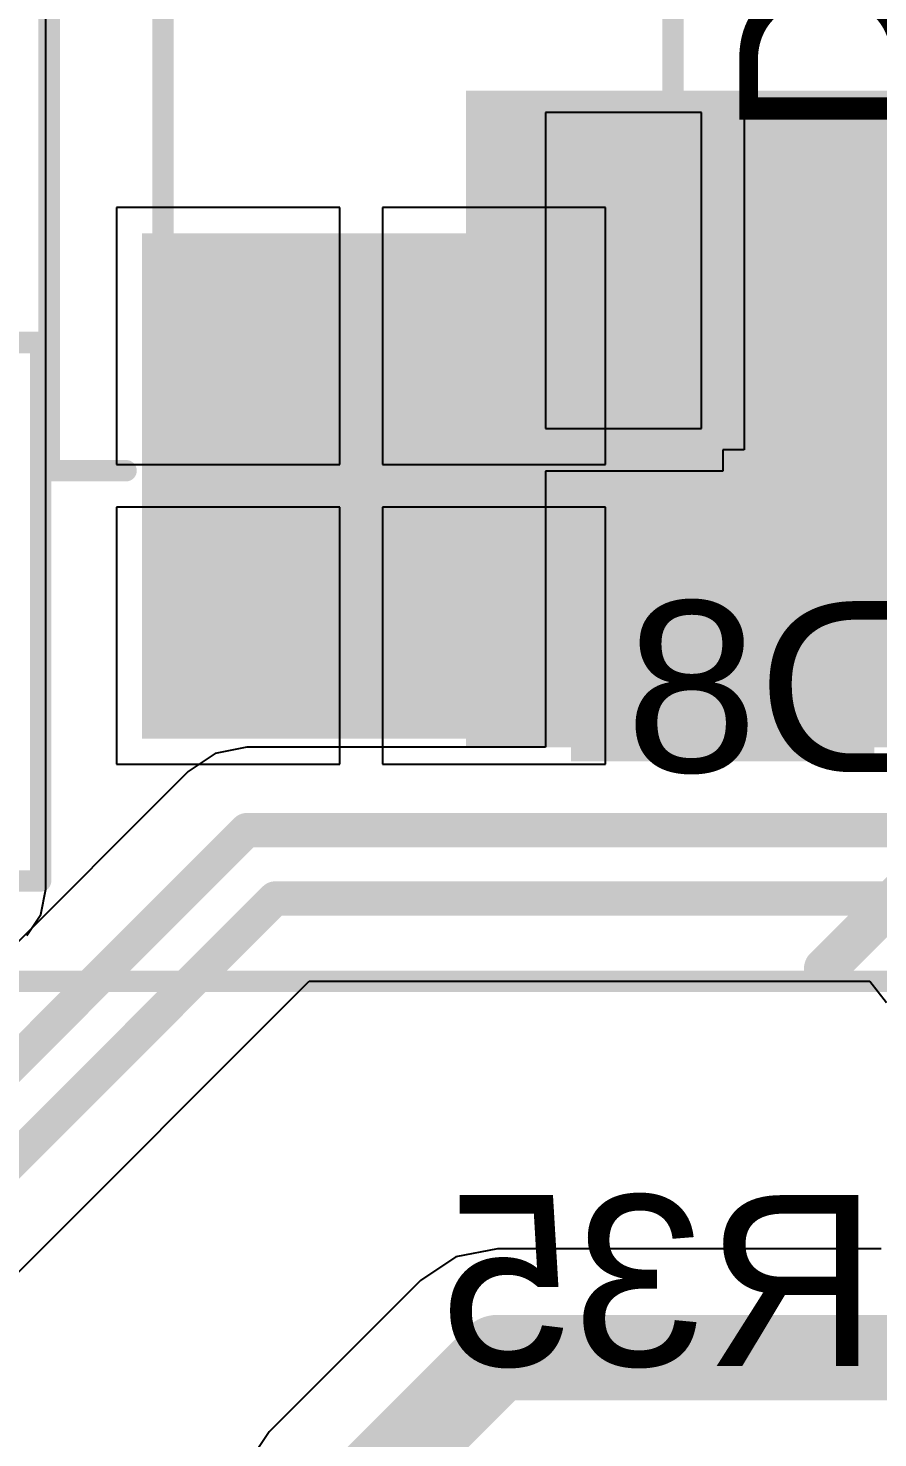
# Model space of a CAD drawing. Header units: inches. Extents: x -21 to 276, y -5 to 220.
# Drawn here: x 26.61 to 31.66, y 5.02 to 13.4 of the extents above; entities that cross this region are included whole.
import ezdxf

# ---------------------------------------------------------------- set-up
doc = ezdxf.new("R2010")
doc.units = ezdxf.units.IN
for name, color, linetype in [('Bottom Layer', 5, 'Continuous'), ('Bottom Overlay', 54, 'Continuous'), ('Bottom Paste', 16, 'Continuous'), ('Bottom Solder', 6, 'Continuous'), ('Top Layer', 1, 'Continuous'), ('Top Overlay', 2, 'Continuous'), ('Top Paste', 8, 'Continuous'), ('Top Solder', 216, 'Continuous')]:
    doc.layers.add(name, color=color, linetype=linetype)
doc.styles.add('Arial', font='', dxfattribs={"height": 0.2})
doc.styles.get('Arial').set_extended_font_data('Arial')

# ---------------------------------------------------------------- blocks, each defined once
blk = doc.blocks.new('DB128L_5_08_3P_BK_S_139')
at = {"layer": 'Top Overlay'}
blk.add_lwpolyline([(-7.6708, 5.1308, 0.127, 0.127, 0), (7.6708, 5.1308, 0.127, 0.127, 0)], format="xyseb", dxfattribs=at)
blk = doc.blocks.new('B72210S0300K101_195')
at = {"layer": 'Top Overlay'}
for points in [[(-5.7912, 1.6002, 0.127, 0.127, 0), (-5.7912, -1.6002, 0.127, 0.127, 0)], [(-4.4704, 1.6002, 0.127, 0.127, 0), (-5.7912, 1.6002, 0.127, 0.127, 0)], [(3.0226, -1.6002, 0.127, 0.127, 0), (-5.7912, -1.6002, 0.127, 0.127, 0)]]:
    blk.add_lwpolyline(points, format="xyseb", dxfattribs=at)
for points in [[(-5.82295, 1.6002, 0.0635, 0.0635, 1), (-5.75945, 1.6002, 0.0635, 0.0635, 1)], [(-5.82295, 1.6002, 0.0635, 0.0635, 1), (-5.75945, 1.6002, 0.0635, 0.0635, 1)], [(-5.82295, -1.6002, 0.0635, 0.0635, 1), (-5.75945, -1.6002, 0.0635, 0.0635, 1)], [(-5.82295, -1.6002, 0.0635, 0.0635, 1), (-5.75945, -1.6002, 0.0635, 0.0635, 1)]]:
    blk.add_lwpolyline(points, format="xyseb", close=True, dxfattribs=at)
blk = doc.blocks.new('SMB__B_208')
at = {"layer": 'Bottom Layer'}
blk.add_hatch(color=5, dxfattribs=at).paths.add_polyline_path([(-0.9, 1.2), (-0.9, -1.2), (-3.7, -1.2), (-3.7, 1.2)])
at = {"layer": 'Bottom Paste'}
blk.add_hatch(color=16, dxfattribs=at).paths.add_polyline_path([(-0.9, 1.2), (-0.9, -1.2), (-3.7, -1.2), (-3.7, 1.2)])
at = {"layer": 'Bottom Solder'}
blk.add_hatch(color=6, dxfattribs=at).paths.add_polyline_path([(-0.7984, 1.3016), (-0.7984, -1.3016), (-3.8016, -1.3016), (-3.8016, 1.3016)])
at = {"layer": 'Bottom Overlay'}
for points in [[(-2.2098, 1.8542, 0.127, 0.127, 0), (2.5908, 1.8542, 0.127, 0.127, 0)], [(-2.2098, 1.8542, 0.127, 0.127, 0), (-2.2098, 1.397, 0.127, 0.127, 0)], [(-2.2098, -1.397, 0.127, 0.127, 0), (-2.2098, -1.8542, 0.127, 0.127, 0)], [(-2.2098, -1.8542, 0.127, 0.127, 0), (2.5908, -1.8542, 0.127, 0.127, 0)]]:
    blk.add_lwpolyline(points, format="xyseb", dxfattribs=at)
for points in [[(-2.2416, 1.8542, 0.0635, 0.0635, 1), (-2.178, 1.8542, 0.0635, 0.0635, 1)], [(-2.2416, 1.8542, 0.0635, 0.0635, 1), (-2.178, 1.8542, 0.0635, 0.0635, 1)], [(-2.2416, 1.397, 0.0635, 0.0635, 1), (-2.178, 1.397, 0.0635, 0.0635, 1)], [(-2.2416, -1.397, 0.0635, 0.0635, 1), (-2.178, -1.397, 0.0635, 0.0635, 1)], [(-2.2416, -1.8542, 0.0635, 0.0635, 1), (-2.178, -1.8542, 0.0635, 0.0635, 1)], [(-2.2416, -1.8542, 0.0635, 0.0635, 1), (-2.178, -1.8542, 0.0635, 0.0635, 1)]]:
    blk.add_lwpolyline(points, format="xyseb", close=True, dxfattribs=at)
blk = doc.blocks.new('RVT1H680M0607_217')
at = {"layer": 'Top Layer'}
blk.add_hatch(color=1, dxfattribs=at).paths.add_polyline_path([(0.95, 0.8), (4.45, 0.8), (4.45, -0.8), (0.95, -0.8)])
at = {"layer": 'Top Paste'}
blk.add_hatch(color=8, dxfattribs=at).paths.add_polyline_path([(0.95, 0.8), (4.45, 0.8), (4.45, -0.8), (0.95, -0.8)])
at = {"layer": 'Top Solder'}
blk.add_hatch(color=216, dxfattribs=at).paths.add_polyline_path([(0.8484, 0.9016), (4.5516, 0.9016), (4.5516, -0.9016), (0.8484, -0.9016)])
at = {"layer": 'Top Overlay'}
for points in [[(3.3452, -3.3274, 0.127, 0.127, 0), (3.3452, -1.1684, 0.127, 0.127, 0)], [(3.3452, -3.3274, 0.127, 0.127, 0), (-1.811, -3.3274, 0.127, 0.127, 0)]]:
    blk.add_lwpolyline(points, format="xyseb", dxfattribs=at)
for points in [[(3.3135, -1.1684, 0.0635, 0.0635, 1), (3.377, -1.1684, 0.0635, 0.0635, 1)], [(3.3135, -3.3274, 0.0635, 0.0635, 1), (3.377, -3.3274, 0.0635, 0.0635, 1)], [(3.3135, -3.3274, 0.0635, 0.0635, 1), (3.377, -3.3274, 0.0635, 0.0635, 1)]]:
    blk.add_lwpolyline(points, format="xyseb", close=True, dxfattribs=at)

msp = doc.modelspace()

# ---------------------------------------------------------------- hatches: boundary and pattern name
at = {"layer": 'Top Layer'}
msp.add_hatch(color=1, dxfattribs=at).paths.add_polyline_path([(29.21, 9.1281), (33.6424, 9.1281), (33.6424, 13.0302), (29.21, 13.0302)])

# ---------------------------------------------------------------- linework, layer by layer
at = {"layer": 'Bottom Layer'}
for p, q in [((26.713, 8.2839), (26.713, 13.4945)), ((28.46, 12.3358), (27.133, 12.3358)), ((27.133, 12.3358), (27.133, 10.8088)), ((28.46, 10.8088), (28.46, 12.3358)), ((30.041, 12.3358), (28.714, 12.3358)), ((28.714, 12.3358), (28.714, 10.8088)), ((30.041, 10.8088), (30.041, 12.3358)), ((27.133, 10.8088), (28.46, 10.8088)), ((28.714, 10.8088), (30.041, 10.8088)), ((28.46, 10.5548), (27.133, 10.5548)), ((27.133, 10.5548), (27.133, 9.0278)), ((28.46, 9.0278), (28.46, 10.5548)), ((30.041, 10.5548), (28.714, 10.5548)), ((28.714, 10.5548), (28.714, 9.0278)), ((30.041, 9.0278), (30.041, 10.5548)), ((27.133, 9.0278), (28.46, 9.0278)), ((28.714, 9.0278), (30.041, 9.0278)), ((26.6835, 8.1352), (26.713, 8.2839)), ((26.5993, 8.0092), (26.6835, 8.1352)), ((29.3975, 6.1479), (29.1497, 6.0987)), ((31.6795, 6.1479), (29.3975, 6.1479)), ((29.1497, 6.0987), (28.9397, 5.9583)), ((28.9397, 5.9583), (28.04, 5.0586)), ((28.04, 5.0586), (27.8996, 4.8486))]:
    msp.add_line(p, q, dxfattribs=at)
for points in [[(28.4978, 4.6008, 0.508, 0.508, 0), (29.3975, 5.5005, 0.508, 0.508, 0)], [(29.3975, 5.5005, 0.508, 0.508, 0), (32.378, 5.5005, 0.508, 0.508, 0)]]:
    msp.add_lwpolyline(points, format="xyseb", dxfattribs=at)
msp.add_lwpolyline([(29.2705, 5.5005, 0.254, 0.254, 1), (29.5245, 5.5005, 0.254, 0.254, 1)], format="xyseb", close=True, dxfattribs=at)
msp.add_lwpolyline([(29.2705, 5.5005, 0.254, 0.254, 1), (29.5245, 5.5005, 0.254, 0.254, 1)], format="xyseb", close=True, dxfattribs=at)
at = {"layer": 'Top Layer'}
for p, q in [((30.6106, 12.9), (29.6836, 12.9)), ((29.6836, 12.9), (29.6836, 11.023)), ((30.6106, 11.023), (30.6106, 12.9)), ((31.7916, 12.9), (30.8646, 12.9)), ((30.8646, 12.9), (30.8646, 10.896)), ((29.6836, 11.023), (30.6106, 11.023)), ((30.8646, 10.896), (30.7376, 10.896)), ((30.7376, 10.896), (30.7376, 10.769)), ((30.7376, 10.769), (29.6836, 10.769)), ((29.6836, 10.769), (29.6836, 9.1281)), ((27.7188, 9.0906), (27.5592, 8.9839)), ((27.9071, 9.1281), (27.7188, 9.0906)), ((29.6836, 9.1281), (27.9071, 9.1281)), ((27.5592, 8.9839), (25.7942, 7.219)), ((26.5143, 5.9726), (28.2792, 7.7375)), ((28.2792, 7.7375), (31.6124, 7.7375)), ((31.6124, 7.7375), (31.7099, 7.6105))]:
    msp.add_line(p, q, dxfattribs=at)
for points in [[(25.9981, 6.727, 0.2032, 0.2032, 0), (27.9071, 8.636, 0.2032, 0.2032, 0)], [(27.9071, 8.636, 0.2032, 0.2032, 0), (58.3079, 8.636, 0.2032, 0.2032, 0)], [(26.1664, 6.3206, 0.2032, 0.2032, 0), (28.0754, 8.2296, 0.2032, 0.2032, 0)], [(28.0754, 8.2296, 0.2032, 0.2032, 0), (58.4762, 8.2296, 0.2032, 0.2032, 0)]]:
    msp.add_lwpolyline(points, format="xyseb", dxfattribs=at)
for points in [[(27.8563, 8.636, 0.1016, 0.1016, 1), (27.9579, 8.636, 0.1016, 0.1016, 1)], [(27.8563, 8.636, 0.1016, 0.1016, 1), (27.9579, 8.636, 0.1016, 0.1016, 1)], [(28.0246, 8.2296, 0.1016, 0.1016, 1), (28.1262, 8.2296, 0.1016, 0.1016, 1)], [(28.0246, 8.2296, 0.1016, 0.1016, 1), (28.1262, 8.2296, 0.1016, 0.1016, 1)]]:
    msp.add_lwpolyline(points, format="xyseb", close=True, dxfattribs=at)
at = {"layer": 'Top Overlay'}
msp.add_lwpolyline([(31.347, 7.8125, 0.254, 0.254, 0), (32.5337, 8.9992, 0.254, 0.254, 0)], format="xyseb", dxfattribs=at)
msp.add_lwpolyline([(31.2835, 7.8125, 0.127, 0.127, 1), (31.4105, 7.8125, 0.127, 0.127, 1)], format="xyseb", close=True, dxfattribs=at)

# ---------------------------------------------------------------- block references
for name, p, rotation in [('RVT1H680M0607_217', (30.7376, 13.596), 270), ('SMB__B_208', (28.587, 12.9818), 90), ('B72210S0300K101_195', (20.8908, 9.9338), 180)]:
    msp.add_blockref(name, p, dxfattribs=dict(rotation=rotation))
msp.add_blockref('DB128L_5_08_3P_BK_S_139', (33.5778, 2.6054))

# ---------------------------------------------------------------- texts
at = {"layer": 'Bottom Overlay', "style": 'Arial', "text_generation_flag": 2}
msp.add_text('D2', height=1.016, rotation=270, dxfattribs=at).set_placement((30.8358, 12.7426))
for s, p in [('D8', (31.9716, 8.981)), ('R35', (31.66, 5.4504))]:
    msp.add_text(s, height=1.016, dxfattribs=at).set_placement(p)

doc.saveas('drawing.dxf')
